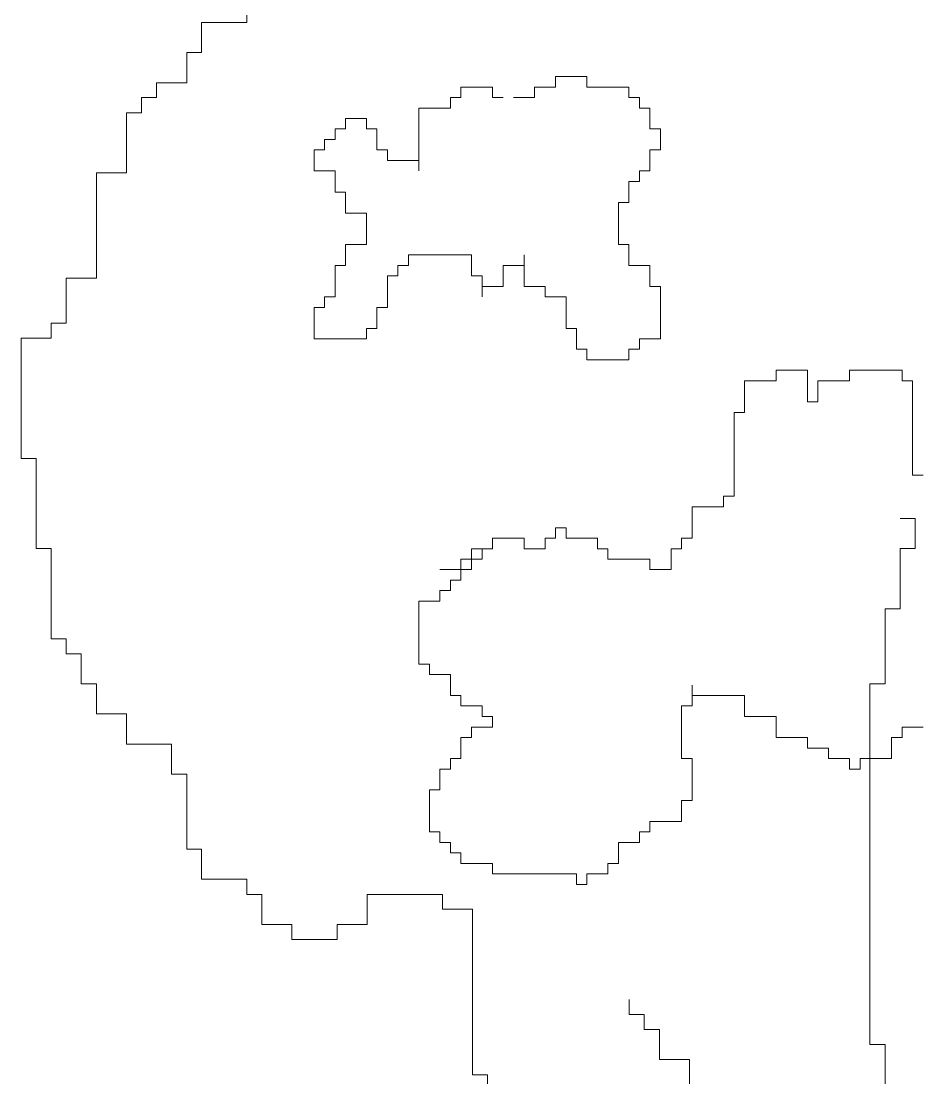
# Model space of a CAD drawing. Header units: millimetres. Extents: x -37049 to 129367, y 25385 to 90033.
# Drawn here: x 16912 to 19498, y 47639 to 50680 of the extents above; entities that cross this region are included whole.
import ezdxf

# ---------------------------------------------------------------- set-up
doc = ezdxf.new("R2010")
doc.units = ezdxf.units.MM
doc.header["$MEASUREMENT"] = 0
doc.layers.add('NCAY', color=3, linetype='Continuous', lineweight=13)

# ---------------------------------------------------------------- blocks, each defined once
blk = doc.blocks.new('A$C45F11753')
at = {"layer": 'NCAY'}
for points in [[(649.5, 7785), (649.5, 7698.5), (519.5, 7698.5), (519.5, 7612), (476.5, 7612), (476.5, 7525.5), (389.5, 7525.5), (389.5, 7482.5), (346.5, 7482.5), (346.5, 7439), (303, 7439), (303, 7266), (216.5, 7266), (216.5, 6963.5), (130, 6963.5), (130, 6833.5), (86.5, 6833.5), (86.5, 6790.5), (0, 6790.5), (0, 6444.5), (43.5, 6444.5), (43.5, 6185), (86.5, 6185), (86.5, 5925.5), (130, 5925.5), (130, 5882), (173, 5882), (173, 5795.5), (216.5, 5795.5), (216.5, 5709), (303, 5709), (303, 5622.5), (433, 5622.5), (433, 5536), (476.5, 5536), (476.5, 5320), (519.5, 5320), (519.5, 5233.5), (649.5, 5233.5), (649.5, 5190), (693, 5190), (693, 5103.5), (779.5, 5103.5), (779.5, 5060.5), (909.5, 5060.5), (909.5, 5103.5), (996, 5103.5), (996, 5190), (1212.5, 5190), (1212.5, 5147), (1299, 5147), (1299, 4671), (1342.5, 4671), (1342.5, 4541.5)], [(1387, 7483), (1356.5, 7483), (1356.5, 7513), (1266, 7513), (1266, 7483), (1236, 7483), (1236, 7452.5), (1145, 7452.5), (1145, 7271.5), (1145, 7301.5), (1054.5, 7301.5), (1054.5, 7332), (1024, 7332), (1024, 7392.5), (994, 7392.5), (994, 7422.5), (933.5, 7422.5), (933.5, 7392.5), (903.5, 7392.5), (903.5, 7362), (873, 7362), (873, 7332), (843, 7332), (843, 7271.5), (903.5, 7271.5), (903.5, 7211), (933.5, 7211), (933.5, 7150.5), (994, 7150.5), (994, 7060), (933.5, 7060), (933.5, 7000), (903.5, 7000), (903.5, 6909), (873, 6909), (873, 6879), (843, 6879), (843, 6788.5), (994, 6788.5), (994, 6818.5), (1024, 6818.5), (1024, 6879), (1054.5, 6879), (1054.5, 6969.5), (1084.5, 6969.5), (1084.5, 7000), (1115, 7000), (1115, 7030), (1296, 7030), (1296, 6969.5), (1326.5, 6969.5), (1326.5, 6909), (1326.5, 6939.5), (1387, 6939.5), (1387, 7000), (1447.5, 7000), (1447.5, 7030), (1447.5, 6939.5), (1508, 6939.5), (1508, 6909), (1568.5, 6909), (1568.5, 6818.5), (1598.5, 6818.5), (1598.5, 6758.5), (1628.5, 6758.5), (1628.5, 6728), (1749.5, 6728), (1749.5, 6758.5), (1780, 6758.5), (1780, 6788.5), (1840.5, 6788.5), (1840.5, 6939.5), (1810, 6939.5), (1810, 7000), (1749.5, 7000), (1749.5, 7060), (1719.5, 7060), (1719.5, 7181), (1749.5, 7181), (1749.5, 7241.5), (1780, 7241.5), (1780, 7271.5), (1810, 7271.5), (1810, 7332), (1840.5, 7332), (1840.5, 7392.5), (1810, 7392.5), (1810, 7452.5), (1780, 7452.5), (1780, 7483), (1749.5, 7483), (1749.5, 7513), (1628.5, 7513), (1628.5, 7543), (1538, 7543), (1538, 7513), (1477.5, 7513), (1477.5, 7483), (1417, 7483)], [(1356.5, 6215), (1356.5, 6184.5), (1296, 6184.5), (1296, 6154.5), (1266, 6154.5), (1266, 6094), (1236, 6094), (1236, 6064), (1205.5, 6064), (1205.5, 6033.5), (1145, 6033.5), (1145, 5852.5), (1175.5, 5852.5), (1175.5, 5822.5), (1236, 5822.5), (1236, 5762), (1266, 5762), (1266, 5732), (1326.5, 5732), (1326.5, 5701.5), (1356.5, 5701.5), (1356.5, 5671.5), (1296, 5671.5), (1296, 5641.5), (1266, 5641.5), (1266, 5581), (1236, 5581), (1236, 5550.5), (1205.5, 5550.5), (1205.5, 5490.5), (1175.5, 5490.5), (1175.5, 5369.5), (1205.5, 5369.5), (1205.5, 5339.5), (1236, 5339.5), (1236, 5309), (1266, 5309), (1266, 5279), (1356.5, 5279), (1356.5, 5249), (1598.5, 5249), (1598.5, 5218.5), (1628.5, 5218.5), (1628.5, 5249), (1689, 5249), (1689, 5279), (1719.5, 5279), (1719.5, 5339.5), (1780, 5339.5), (1780, 5369.5), (1810, 5369.5), (1810, 5400), (1901, 5400), (1901, 5460), (1931, 5460), (1931, 5581), (1901, 5581), (1901, 5732), (1931, 5732), (1931, 5792), (1931, 5762), (2082, 5762), (2082, 5701.5), (2173, 5701.5), (2173, 5641.5), (2263.5, 5641.5), (2263.5, 5611), (2324, 5611), (2324, 5581), (2384.5, 5581), (2384.5, 5550.5), (2414.5, 5550.5), (2414.5, 5581), (2505.5, 5581), (2505.5, 5641.5), (2535.5, 5641.5), (2535.5, 5671.5), (2596, 5671.5)], [(2596, 6396), (2565.5, 6396), (2565.5, 6667.5), (2535.5, 6667.5), (2535.5, 6698), (2384.5, 6698), (2384.5, 6667.5), (2293.5, 6667.5), (2293.5, 6607.5), (2263.5, 6607.5), (2263.5, 6698), (2173, 6698), (2173, 6667.5), (2082, 6667.5), (2082, 6577), (2052, 6577), (2052, 6335.5), (2021.5, 6335.5), (2021.5, 6305.5), (1931, 6305.5), (1931, 6215), (1901, 6215), (1901, 6184.5), (1870.5, 6184.5), (1870.5, 6124.5), (1810, 6124.5), (1810, 6154.5), (1689, 6154.5), (1689, 6184.5), (1659, 6184.5), (1659, 6215), (1568.5, 6215), (1568.5, 6245), (1538, 6245), (1538, 6215), (1508, 6215), (1508, 6184.5), (1447.5, 6184.5), (1447.5, 6215), (1356.5, 6215), (1356.5, 6184.5), (1326.5, 6184.5), (1326.5, 6154.5), (1296, 6154.5), (1296, 6124.5), (1205.5, 6124.5)]]:
    blk.add_lwpolyline(points, dxfattribs=at)
at = {"layer": 'NCAY', "color": 4}
for points in [[(2530, 6271.5), (2573, 6271.5), (2573, 6185), (2530, 6185), (2530, 6012), (2486.5, 6012), (2486.5, 5795.5), (2443, 5795.5), (2443, 4757.5), (2486.5, 4757.5), (2486.5, 4584.5)], [(1923.5, 4628), (1923.5, 4714.5), (1837, 4714.5), (1837, 4801), (1793.5, 4801), (1793.5, 4844), (1750.5, 4844), (1750.5, 4887.5)]]:
    blk.add_lwpolyline(points, dxfattribs=at)

msp = doc.modelspace()

# ---------------------------------------------------------------- block references
at = {"layer": 'NCAY', "ltscale": 30}
msp.add_blockref('A$C45F11753', (16911.5, 42977.1), dxfattribs=at)

doc.saveas('drawing.dxf')
